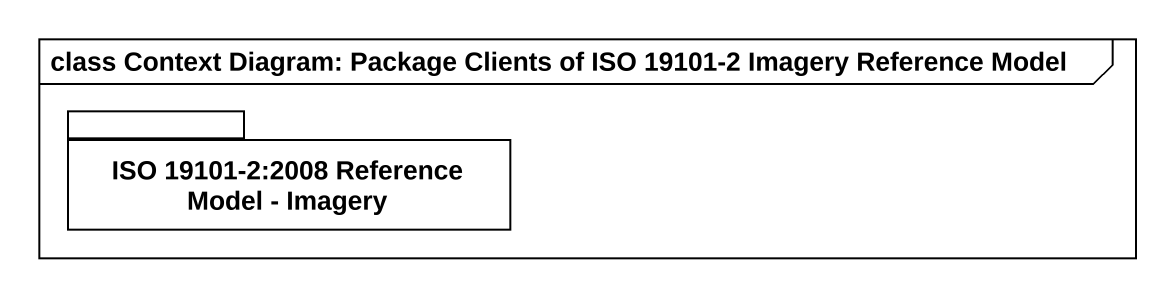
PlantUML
@startuml
mainframe class Context Diagram: Package Clients of ISO 19101-2 Imagery Reference Model
package "ISO 19101-2:2008 Reference Model - Imagery" as ISO_19101_2_2008_Reference {
}
@enduml
